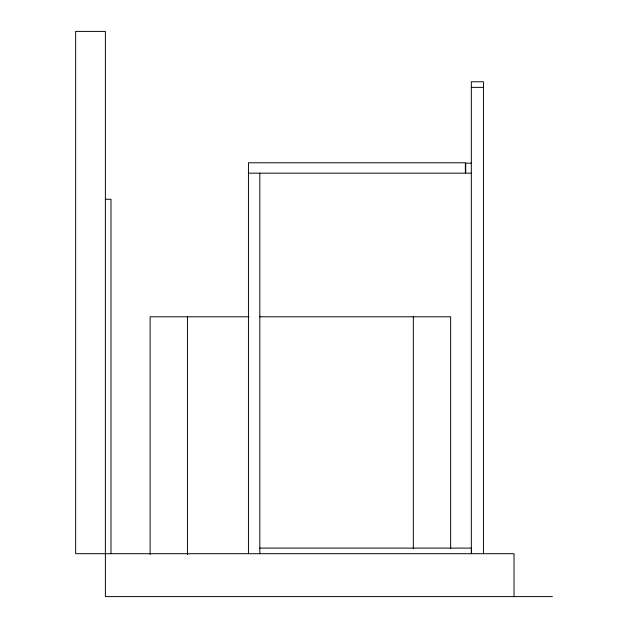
<?xml version="1.0" encoding="UTF-8"?>
<svg xmlns="http://www.w3.org/2000/svg" width="628" height="628" viewBox="0 0 628 628"><rect width="100%" height="100%" fill="white"/><g stroke="black" fill="none" stroke-linecap="round" stroke-linejoin="round"><path stroke-width="0.94" d="M471.322 87.363L483.45 87.363M471.322 163.17L465.725 163.17L465.725 173.163L471.322 173.163M248.453 173.163L465.372 173.163L465.372 162.778L248.453 162.778L248.453 553.7M105.386 199.28L110.983 199.28L110.983 553.7M249.049 316.795L150.131 316.795L150.131 554.532M259.804 316.795L450.637 316.795L450.637 548.66M259.827 548.103L471.518 548.103L471.518 553.7M552.365 596.6L105.386 596.6L105.386 31.4L75.635 31.4L75.635 553.7L514.034 553.7L514.034 596.6M483.45 553.7L483.45 81.766L471.322 81.766L471.322 553.7M413.326 316.795L413.326 548.66M259.827 173.163L259.827 553.7M187.442 316.795L187.442 554.532"/></g></svg>
